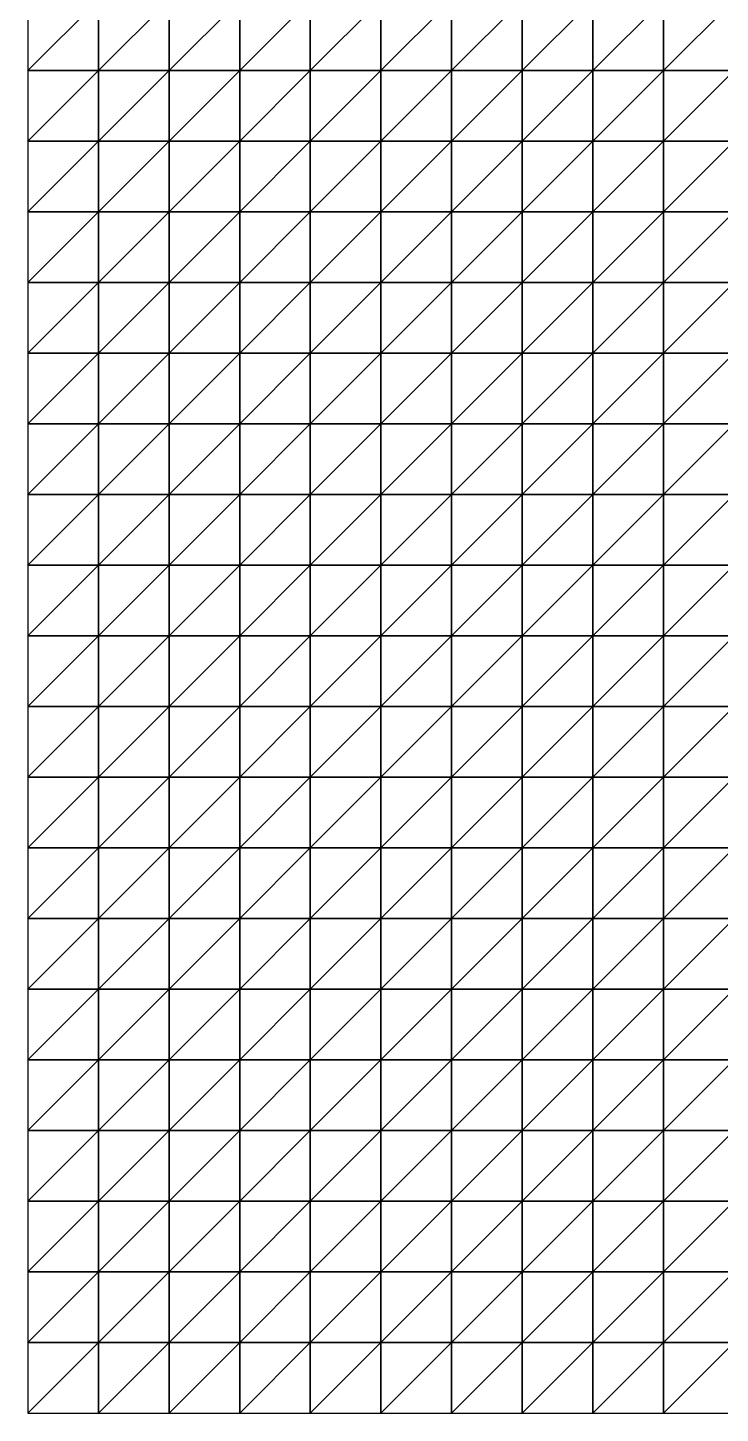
# Model space of a CAD drawing. Header units: metres. Extents: x 351000 to 353000, y 7455000 to 7457000.
# Drawn here: x 351000 to 351245.1, y 7455000 to 7455490.1 of the extents above; entities that cross this region are included whole.
import ezdxf

# ---------------------------------------------------------------- set-up
doc = ezdxf.new("R2010")
doc.units = ezdxf.units.M

msp = doc.modelspace()

# ---------------------------------------------------------------- linework, layer by layer
at = {"layer": 'BASE_OF_LEACHED_CAP_BOLC'}
for points in [[(351000, 7455475, 1192.08), (351025, 7455475, 1194.28), (351025, 7455500, 1195.44)], [(351000, 7455475, 1192.08), (351025, 7455500, 1195.44), (351000, 7455500, 1193.39)], [(351025, 7455475, 1194.28), (351050, 7455475, 1195.01), (351050, 7455500, 1196.19)], [(351025, 7455475, 1194.28), (351050, 7455500, 1196.19), (351025, 7455500, 1195.44)], [(351050, 7455475, 1195.01), (351075, 7455475, 1193.77), (351075, 7455500, 1195.01)], [(351050, 7455475, 1195.01), (351075, 7455500, 1195.01), (351050, 7455500, 1196.19)], [(351075, 7455475, 1193.77), (351100, 7455475, 1190.8), (351100, 7455500, 1191.97)], [(351075, 7455475, 1193.77), (351100, 7455500, 1191.97), (351075, 7455500, 1195.01)], [(351100, 7455475, 1190.8), (351125, 7455475, 1186.98), (351125, 7455500, 1187.83)], [(351100, 7455475, 1190.8), (351125, 7455500, 1187.83), (351100, 7455500, 1191.97)], [(351125, 7455475, 1186.98), (351150, 7455475, 1183.55), (351150, 7455500, 1183.8)], [(351125, 7455475, 1186.98), (351150, 7455500, 1183.8), (351125, 7455500, 1187.83)], [(351150, 7455475, 1183.55), (351175, 7455475, 1181.72), (351175, 7455500, 1181.17)], [(351150, 7455475, 1183.55), (351175, 7455500, 1181.17), (351150, 7455500, 1183.8)], [(351175, 7455475, 1181.72), (351200, 7455475, 1182.3), (351200, 7455500, 1180.93)], [(351175, 7455475, 1181.72), (351200, 7455500, 1180.93), (351175, 7455500, 1181.17)], [(351200, 7455475, 1182.3), (351225, 7455475, 1185.49), (351225, 7455500, 1183.49)], [(351200, 7455475, 1182.3), (351225, 7455500, 1183.49), (351200, 7455500, 1180.93)], [(351225, 7455475, 1185.49), (351250, 7455475, 1190.84), (351250, 7455500, 1188.59)], [(351225, 7455475, 1185.49), (351250, 7455500, 1188.59), (351225, 7455500, 1183.49)], [(351000, 7455450, 1191.73), (351025, 7455450, 1194.44), (351025, 7455475, 1194.28)], [(351000, 7455450, 1191.73), (351025, 7455475, 1194.28), (351000, 7455475, 1192.08)], [(351025, 7455450, 1194.44), (351050, 7455450, 1195.49), (351050, 7455475, 1195.01)], [(351025, 7455450, 1194.44), (351050, 7455475, 1195.01), (351025, 7455475, 1194.28)], [(351050, 7455450, 1195.49), (351075, 7455450, 1194.52), (351075, 7455475, 1193.77)], [(351050, 7455450, 1195.49), (351075, 7455475, 1193.77), (351050, 7455475, 1195.01)], [(351075, 7455450, 1194.52), (351100, 7455450, 1191.93), (351100, 7455475, 1190.8)], [(351075, 7455450, 1194.52), (351100, 7455475, 1190.8), (351075, 7455475, 1193.77)], [(351100, 7455450, 1191.93), (351125, 7455450, 1188.68), (351125, 7455475, 1186.98)], [(351100, 7455450, 1191.93), (351125, 7455475, 1186.98), (351100, 7455475, 1190.8)], [(351125, 7455450, 1188.68), (351150, 7455450, 1186.01), (351150, 7455475, 1183.55)], [(351125, 7455450, 1188.68), (351150, 7455475, 1183.55), (351125, 7455475, 1186.98)], [(351150, 7455450, 1186.01), (351175, 7455450, 1185), (351175, 7455475, 1181.72)], [(351150, 7455450, 1186.01), (351175, 7455475, 1181.72), (351150, 7455475, 1183.55)], [(351175, 7455450, 1185), (351200, 7455450, 1186.28), (351200, 7455475, 1182.3)], [(351175, 7455450, 1185), (351200, 7455475, 1182.3), (351175, 7455475, 1181.72)], [(351200, 7455450, 1186.28), (351225, 7455450, 1189.82), (351225, 7455475, 1185.49)], [(351200, 7455450, 1186.28), (351225, 7455475, 1185.49), (351200, 7455475, 1182.3)], [(351225, 7455450, 1189.82), (351250, 7455450, 1195.02), (351250, 7455475, 1190.84)], [(351225, 7455450, 1189.82), (351250, 7455475, 1190.84), (351225, 7455475, 1185.49)], [(351000, 7455425, 1193.09), (351025, 7455425, 1196.46), (351025, 7455450, 1194.44)], [(351000, 7455425, 1193.09), (351025, 7455450, 1194.44), (351000, 7455450, 1191.73)], [(351025, 7455425, 1196.46), (351050, 7455425, 1197.93), (351050, 7455450, 1195.49)], [(351025, 7455425, 1196.46), (351050, 7455450, 1195.49), (351025, 7455450, 1194.44)], [(351050, 7455425, 1197.93), (351075, 7455425, 1197.32), (351075, 7455450, 1194.52)], [(351050, 7455425, 1197.93), (351075, 7455450, 1194.52), (351050, 7455450, 1195.49)], [(351075, 7455425, 1197.32), (351100, 7455425, 1195.16), (351100, 7455450, 1191.93)], [(351075, 7455425, 1197.32), (351100, 7455450, 1191.93), (351075, 7455450, 1194.52)], [(351100, 7455425, 1195.16), (351125, 7455425, 1192.5), (351125, 7455450, 1188.68)], [(351100, 7455425, 1195.16), (351125, 7455450, 1188.68), (351100, 7455450, 1191.93)], [(351125, 7455425, 1192.5), (351150, 7455425, 1190.54), (351150, 7455450, 1186.01)], [(351125, 7455425, 1192.5), (351150, 7455450, 1186.01), (351125, 7455450, 1188.68)], [(351150, 7455425, 1190.54), (351175, 7455425, 1190.22), (351175, 7455450, 1185)], [(351150, 7455425, 1190.54), (351175, 7455450, 1185), (351150, 7455450, 1186.01)], [(351175, 7455425, 1190.22), (351200, 7455425, 1191.97), (351200, 7455450, 1186.28)], [(351175, 7455425, 1190.22), (351200, 7455450, 1186.28), (351175, 7455450, 1185)], [(351200, 7455425, 1191.97), (351225, 7455425, 1195.57), (351225, 7455450, 1189.82)], [(351200, 7455425, 1191.97), (351225, 7455450, 1189.82), (351200, 7455450, 1186.28)], [(351225, 7455425, 1195.57), (351250, 7455425, 1200.26), (351250, 7455450, 1195.02)], [(351225, 7455425, 1195.57), (351250, 7455450, 1195.02), (351225, 7455450, 1189.82)], [(351000, 7455400, 1196.5), (351025, 7455400, 1200.38), (351025, 7455425, 1196.46)], [(351000, 7455400, 1196.5), (351025, 7455425, 1196.46), (351000, 7455425, 1193.09)], [(351025, 7455400, 1200.38), (351050, 7455400, 1202.1), (351050, 7455425, 1197.93)], [(351025, 7455400, 1200.38), (351050, 7455425, 1197.93), (351025, 7455425, 1196.46)], [(351050, 7455400, 1202.1), (351075, 7455400, 1201.67), (351075, 7455425, 1197.32)], [(351050, 7455400, 1202.1), (351075, 7455425, 1197.32), (351050, 7455425, 1197.93)], [(351075, 7455400, 1201.67), (351100, 7455400, 1199.78), (351100, 7455425, 1195.16)], [(351075, 7455400, 1201.67), (351100, 7455425, 1195.16), (351075, 7455425, 1197.32)], [(351100, 7455400, 1199.78), (351125, 7455400, 1197.55), (351125, 7455425, 1192.5)], [(351100, 7455400, 1199.78), (351125, 7455425, 1192.5), (351100, 7455425, 1195.16)], [(351125, 7455400, 1197.55), (351150, 7455400, 1196.11), (351150, 7455425, 1190.54)], [(351125, 7455400, 1197.55), (351150, 7455425, 1190.54), (351125, 7455425, 1192.5)], [(351150, 7455400, 1196.11), (351175, 7455400, 1196.28), (351175, 7455425, 1190.22)], [(351150, 7455400, 1196.11), (351175, 7455425, 1190.22), (351150, 7455425, 1190.54)], [(351175, 7455400, 1196.28), (351200, 7455400, 1198.27), (351200, 7455425, 1191.97)], [(351175, 7455400, 1196.28), (351200, 7455425, 1191.97), (351175, 7455425, 1190.22)], [(351200, 7455400, 1198.27), (351225, 7455400, 1201.69), (351225, 7455425, 1195.57)], [(351200, 7455400, 1198.27), (351225, 7455425, 1195.57), (351200, 7455425, 1191.97)], [(351225, 7455400, 1201.69), (351250, 7455400, 1205.67), (351250, 7455425, 1200.26)], [(351225, 7455400, 1201.69), (351250, 7455425, 1200.26), (351225, 7455425, 1195.57)], [(351000, 7455375, 1201.75), (351025, 7455375, 1205.74), (351025, 7455400, 1200.38)], [(351000, 7455375, 1201.75), (351025, 7455400, 1200.38), (351000, 7455400, 1196.5)], [(351025, 7455375, 1205.74), (351050, 7455375, 1207.31), (351050, 7455400, 1202.1)], [(351025, 7455375, 1205.74), (351050, 7455400, 1202.1), (351025, 7455400, 1200.38)], [(351050, 7455375, 1207.31), (351075, 7455375, 1206.69), (351075, 7455400, 1201.67)], [(351050, 7455375, 1207.31), (351075, 7455400, 1201.67), (351050, 7455400, 1202.1)], [(351075, 7455375, 1206.69), (351100, 7455375, 1204.75), (351100, 7455400, 1199.78)], [(351075, 7455375, 1206.69), (351100, 7455400, 1199.78), (351075, 7455400, 1201.67)], [(351100, 7455375, 1204.75), (351125, 7455375, 1202.67), (351125, 7455400, 1197.55)], [(351100, 7455375, 1204.75), (351125, 7455400, 1197.55), (351100, 7455400, 1199.78)], [(351125, 7455375, 1202.67), (351150, 7455375, 1201.54), (351150, 7455400, 1196.11)], [(351125, 7455375, 1202.67), (351150, 7455400, 1196.11), (351125, 7455400, 1197.55)], [(351150, 7455375, 1201.54), (351175, 7455375, 1202), (351175, 7455400, 1196.28)], [(351150, 7455375, 1201.54), (351175, 7455400, 1196.28), (351150, 7455400, 1196.11)], [(351175, 7455375, 1202), (351200, 7455375, 1204.1), (351200, 7455400, 1198.27)], [(351175, 7455375, 1202), (351200, 7455400, 1198.27), (351175, 7455400, 1196.28)], [(351200, 7455375, 1204.1), (351225, 7455375, 1207.26), (351225, 7455400, 1201.69)], [(351200, 7455375, 1204.1), (351225, 7455400, 1201.69), (351200, 7455400, 1198.27)], [(351225, 7455375, 1207.26), (351250, 7455375, 1210.54), (351250, 7455400, 1205.67)], [(351225, 7455375, 1207.26), (351250, 7455400, 1205.67), (351225, 7455400, 1201.69)], [(351000, 7455350, 1208.14), (351025, 7455350, 1211.67), (351025, 7455375, 1205.74)], [(351000, 7455350, 1208.14), (351025, 7455375, 1205.74), (351000, 7455375, 1201.75)], [(351025, 7455350, 1211.67), (351050, 7455350, 1212.55), (351050, 7455375, 1207.31)], [(351025, 7455350, 1211.67), (351050, 7455375, 1207.31), (351025, 7455375, 1205.74)], [(351050, 7455350, 1212.55), (351075, 7455350, 1211.28), (351075, 7455375, 1206.69)], [(351050, 7455350, 1212.55), (351075, 7455375, 1206.69), (351050, 7455375, 1207.31)], [(351075, 7455350, 1211.28), (351100, 7455350, 1208.94), (351100, 7455375, 1204.75)], [(351075, 7455350, 1211.28), (351100, 7455375, 1204.75), (351075, 7455375, 1206.69)], [(351100, 7455350, 1208.94), (351125, 7455350, 1206.76), (351125, 7455375, 1202.67)], [(351100, 7455350, 1208.94), (351125, 7455375, 1202.67), (351100, 7455375, 1204.75)], [(351125, 7455350, 1206.76), (351150, 7455350, 1205.77), (351150, 7455375, 1201.54)], [(351125, 7455350, 1206.76), (351150, 7455375, 1201.54), (351125, 7455375, 1202.67)], [(351150, 7455350, 1205.77), (351175, 7455350, 1206.45), (351175, 7455375, 1202)], [(351150, 7455350, 1205.77), (351175, 7455375, 1202), (351150, 7455375, 1201.54)], [(351175, 7455350, 1206.45), (351200, 7455350, 1208.66), (351200, 7455375, 1204.1)], [(351175, 7455350, 1206.45), (351200, 7455375, 1204.1), (351175, 7455375, 1202)], [(351200, 7455350, 1208.66), (351225, 7455350, 1211.67), (351225, 7455375, 1207.26)], [(351200, 7455350, 1208.66), (351225, 7455375, 1207.26), (351200, 7455375, 1204.1)], [(351225, 7455350, 1211.67), (351250, 7455350, 1214.47), (351250, 7455375, 1210.54)], [(351225, 7455350, 1211.67), (351250, 7455375, 1210.54), (351225, 7455375, 1207.26)], [(351000, 7455325, 1214.67), (351025, 7455325, 1217.1), (351025, 7455350, 1211.67)], [(351000, 7455325, 1214.67), (351025, 7455350, 1211.67), (351000, 7455350, 1208.14)], [(351025, 7455325, 1217.1), (351050, 7455325, 1216.76), (351050, 7455350, 1212.55)], [(351025, 7455325, 1217.1), (351050, 7455350, 1212.55), (351025, 7455350, 1211.67)], [(351050, 7455325, 1216.76), (351075, 7455325, 1214.45), (351075, 7455350, 1211.28)], [(351050, 7455325, 1216.76), (351075, 7455350, 1211.28), (351050, 7455350, 1212.55)], [(351075, 7455325, 1214.45), (351100, 7455325, 1211.44), (351100, 7455350, 1208.94)], [(351075, 7455325, 1214.45), (351100, 7455350, 1208.94), (351075, 7455350, 1211.28)], [(351100, 7455325, 1211.44), (351125, 7455325, 1209.02), (351125, 7455350, 1206.76)], [(351100, 7455325, 1211.44), (351125, 7455350, 1206.76), (351100, 7455350, 1208.94)], [(351125, 7455325, 1209.02), (351150, 7455325, 1208.13), (351150, 7455350, 1205.77)], [(351125, 7455325, 1209.02), (351150, 7455350, 1205.77), (351125, 7455350, 1206.76)], [(351150, 7455325, 1208.13), (351175, 7455325, 1209.11), (351175, 7455350, 1206.45)], [(351150, 7455325, 1208.13), (351175, 7455350, 1206.45), (351150, 7455350, 1205.77)], [(351175, 7455325, 1209.11), (351200, 7455325, 1211.59), (351200, 7455350, 1208.66)], [(351175, 7455325, 1209.11), (351200, 7455350, 1208.66), (351175, 7455350, 1206.45)], [(351200, 7455325, 1211.59), (351225, 7455325, 1214.72), (351225, 7455350, 1211.67)], [(351200, 7455325, 1211.59), (351225, 7455350, 1211.67), (351200, 7455350, 1208.66)], [(351225, 7455325, 1214.72), (351250, 7455325, 1217.4), (351250, 7455350, 1214.47)], [(351225, 7455325, 1214.72), (351250, 7455350, 1214.47), (351225, 7455350, 1211.67)], [(351000, 7455300, 1220.27), (351025, 7455300, 1221.06), (351025, 7455325, 1217.1)], [(351000, 7455300, 1220.27), (351025, 7455325, 1217.1), (351000, 7455325, 1214.67)], [(351025, 7455300, 1221.06), (351050, 7455300, 1219.11), (351050, 7455325, 1216.76)], [(351025, 7455300, 1221.06), (351050, 7455325, 1216.76), (351025, 7455325, 1217.1)], [(351050, 7455300, 1219.11), (351075, 7455300, 1215.52), (351075, 7455325, 1214.45)], [(351050, 7455300, 1219.11), (351075, 7455325, 1214.45), (351050, 7455325, 1216.76)], [(351075, 7455300, 1215.52), (351100, 7455300, 1211.75), (351100, 7455325, 1211.44)], [(351075, 7455300, 1215.52), (351100, 7455325, 1211.44), (351075, 7455325, 1214.45)], [(351100, 7455300, 1211.75), (351125, 7455300, 1209.12), (351125, 7455325, 1209.02)], [(351100, 7455300, 1211.75), (351125, 7455325, 1209.02), (351100, 7455325, 1211.44)], [(351125, 7455300, 1209.12), (351150, 7455300, 1208.46), (351150, 7455325, 1208.13)], [(351125, 7455300, 1209.12), (351150, 7455325, 1208.13), (351125, 7455325, 1209.02)], [(351150, 7455300, 1208.46), (351175, 7455300, 1209.92), (351175, 7455325, 1209.11)], [(351150, 7455300, 1208.46), (351175, 7455325, 1209.11), (351150, 7455325, 1208.13)], [(351175, 7455300, 1209.92), (351200, 7455300, 1212.95), (351200, 7455325, 1211.59)], [(351175, 7455300, 1209.92), (351200, 7455325, 1211.59), (351175, 7455325, 1209.11)], [(351200, 7455300, 1212.95), (351225, 7455300, 1216.53), (351225, 7455325, 1214.72)], [(351200, 7455300, 1212.95), (351225, 7455325, 1214.72), (351200, 7455325, 1211.59)], [(351225, 7455300, 1216.53), (351250, 7455300, 1219.51), (351250, 7455325, 1217.4)], [(351225, 7455300, 1216.53), (351250, 7455325, 1217.4), (351225, 7455325, 1214.72)], [(351000, 7455275, 1224.06), (351025, 7455275, 1222.9), (351025, 7455300, 1221.06)], [(351000, 7455275, 1224.06), (351025, 7455300, 1221.06), (351000, 7455300, 1220.27)], [(351025, 7455275, 1222.9), (351050, 7455275, 1219.19), (351050, 7455300, 1219.11)], [(351025, 7455275, 1222.9), (351050, 7455300, 1219.11), (351025, 7455300, 1221.06)], [(351050, 7455275, 1219.19), (351075, 7455275, 1214.33), (351075, 7455300, 1215.52)], [(351050, 7455275, 1219.19), (351075, 7455300, 1215.52), (351050, 7455300, 1219.11)], [(351075, 7455275, 1214.33), (351100, 7455275, 1209.92), (351100, 7455300, 1211.75)], [(351075, 7455275, 1214.33), (351100, 7455300, 1211.75), (351075, 7455300, 1215.52)], [(351100, 7455275, 1209.92), (351125, 7455275, 1207.26), (351125, 7455300, 1209.12)], [(351100, 7455275, 1209.92), (351125, 7455300, 1209.12), (351100, 7455300, 1211.75)], [(351125, 7455275, 1207.26), (351150, 7455275, 1207.06), (351150, 7455300, 1208.46)], [(351125, 7455275, 1207.26), (351150, 7455300, 1208.46), (351125, 7455300, 1209.12)], [(351150, 7455275, 1207.06), (351175, 7455275, 1209.27), (351175, 7455300, 1209.92)], [(351150, 7455275, 1207.06), (351175, 7455300, 1209.92), (351150, 7455300, 1208.46)], [(351175, 7455275, 1209.27), (351200, 7455275, 1213.12), (351200, 7455300, 1212.95)], [(351175, 7455275, 1209.27), (351200, 7455300, 1212.95), (351175, 7455300, 1209.92)], [(351200, 7455275, 1213.12), (351225, 7455275, 1217.46), (351225, 7455300, 1216.53)], [(351200, 7455275, 1213.12), (351225, 7455300, 1216.53), (351200, 7455300, 1212.95)], [(351225, 7455275, 1217.46), (351250, 7455275, 1221.09), (351250, 7455300, 1219.51)], [(351225, 7455275, 1217.46), (351250, 7455300, 1219.51), (351225, 7455300, 1216.53)], [(351000, 7455250, 1225.6), (351025, 7455250, 1222.46), (351025, 7455275, 1222.9)], [(351000, 7455250, 1225.6), (351025, 7455275, 1222.9), (351000, 7455275, 1224.06)], [(351025, 7455250, 1222.46), (351050, 7455250, 1217.11), (351050, 7455275, 1219.19)], [(351025, 7455250, 1222.46), (351050, 7455275, 1219.19), (351025, 7455275, 1222.9)], [(351050, 7455250, 1217.11), (351075, 7455250, 1211.21), (351075, 7455275, 1214.33)], [(351050, 7455250, 1217.11), (351075, 7455275, 1214.33), (351050, 7455275, 1219.19)], [(351075, 7455250, 1211.21), (351100, 7455250, 1206.45), (351100, 7455275, 1209.92)], [(351075, 7455250, 1211.21), (351100, 7455275, 1209.92), (351075, 7455275, 1214.33)], [(351100, 7455250, 1206.45), (351125, 7455250, 1204.07), (351125, 7455275, 1207.26)], [(351100, 7455250, 1206.45), (351125, 7455275, 1207.26), (351100, 7455275, 1209.92)], [(351125, 7455250, 1204.07), (351150, 7455250, 1204.61), (351150, 7455275, 1207.06)], [(351125, 7455250, 1204.07), (351150, 7455275, 1207.06), (351125, 7455275, 1207.26)], [(351150, 7455250, 1204.61), (351175, 7455250, 1207.78), (351175, 7455275, 1209.27)], [(351150, 7455250, 1204.61), (351175, 7455275, 1209.27), (351150, 7455275, 1207.06)], [(351175, 7455250, 1207.78), (351200, 7455250, 1212.64), (351200, 7455275, 1213.12)], [(351175, 7455250, 1207.78), (351200, 7455275, 1213.12), (351175, 7455275, 1209.27)], [(351200, 7455250, 1212.64), (351225, 7455250, 1217.9), (351225, 7455275, 1217.46)], [(351200, 7455250, 1212.64), (351225, 7455275, 1217.46), (351200, 7455275, 1213.12)], [(351225, 7455250, 1217.9), (351250, 7455250, 1222.33), (351250, 7455275, 1221.09)], [(351225, 7455250, 1217.9), (351250, 7455275, 1221.09), (351225, 7455275, 1217.46)], [(351000, 7455225, 1224.93), (351025, 7455225, 1220.03), (351025, 7455250, 1222.46)], [(351000, 7455225, 1224.93), (351025, 7455250, 1222.46), (351000, 7455250, 1225.6)], [(351025, 7455225, 1220.03), (351050, 7455225, 1213.41), (351050, 7455250, 1217.11)], [(351025, 7455225, 1220.03), (351050, 7455250, 1217.11), (351025, 7455250, 1222.46)], [(351050, 7455225, 1213.41), (351075, 7455225, 1206.89), (351075, 7455250, 1211.21)], [(351050, 7455225, 1213.41), (351075, 7455250, 1211.21), (351050, 7455250, 1217.11)], [(351075, 7455225, 1206.89), (351100, 7455225, 1202.18), (351100, 7455250, 1206.45)], [(351075, 7455225, 1206.89), (351100, 7455250, 1206.45), (351075, 7455250, 1211.21)], [(351100, 7455225, 1202.18), (351125, 7455225, 1200.4), (351125, 7455250, 1204.07)], [(351100, 7455225, 1202.18), (351125, 7455250, 1204.07), (351100, 7455250, 1206.45)], [(351125, 7455225, 1200.4), (351150, 7455225, 1201.89), (351150, 7455250, 1204.61)], [(351125, 7455225, 1200.4), (351150, 7455250, 1204.61), (351125, 7455250, 1204.07)], [(351150, 7455225, 1201.89), (351175, 7455225, 1206.13), (351175, 7455250, 1207.78)], [(351150, 7455225, 1201.89), (351175, 7455250, 1207.78), (351150, 7455250, 1204.61)], [(351175, 7455225, 1206.13), (351200, 7455225, 1212), (351200, 7455250, 1212.64)], [(351175, 7455225, 1206.13), (351200, 7455250, 1212.64), (351175, 7455250, 1207.78)], [(351200, 7455225, 1212), (351225, 7455225, 1218.12), (351225, 7455250, 1217.9)], [(351200, 7455225, 1212), (351225, 7455250, 1217.9), (351200, 7455250, 1212.64)], [(351225, 7455225, 1218.12), (351250, 7455225, 1223.24), (351250, 7455250, 1222.33)], [(351225, 7455225, 1218.12), (351250, 7455250, 1222.33), (351225, 7455250, 1217.9)], [(351000, 7455200, 1222.52), (351025, 7455200, 1216.31), (351025, 7455225, 1220.03)], [(351000, 7455200, 1222.52), (351025, 7455225, 1220.03), (351000, 7455225, 1224.93)], [(351025, 7455200, 1216.31), (351050, 7455200, 1208.93), (351050, 7455225, 1213.41)], [(351025, 7455200, 1216.31), (351050, 7455225, 1213.41), (351025, 7455225, 1220.03)], [(351050, 7455200, 1208.93), (351075, 7455200, 1202.28), (351075, 7455225, 1206.89)], [(351050, 7455200, 1208.93), (351075, 7455225, 1206.89), (351050, 7455225, 1213.41)], [(351075, 7455200, 1202.28), (351100, 7455200, 1198.01), (351100, 7455225, 1202.18)], [(351075, 7455200, 1202.28), (351100, 7455225, 1202.18), (351075, 7455225, 1206.89)], [(351100, 7455200, 1198.01), (351125, 7455200, 1197.09), (351125, 7455225, 1200.4)], [(351100, 7455200, 1198.01), (351125, 7455225, 1200.4), (351100, 7455225, 1202.18)], [(351125, 7455200, 1197.09), (351150, 7455200, 1199.6), (351150, 7455225, 1201.89)], [(351125, 7455200, 1197.09), (351150, 7455225, 1201.89), (351125, 7455225, 1200.4)], [(351150, 7455200, 1199.6), (351175, 7455200, 1204.82), (351175, 7455225, 1206.13)], [(351150, 7455200, 1199.6), (351175, 7455225, 1206.13), (351150, 7455225, 1201.89)], [(351175, 7455200, 1204.82), (351200, 7455200, 1211.48), (351200, 7455225, 1212)], [(351175, 7455200, 1204.82), (351200, 7455225, 1212), (351175, 7455225, 1206.13)], [(351200, 7455200, 1211.48), (351225, 7455200, 1218.13), (351225, 7455225, 1218.12)], [(351200, 7455200, 1211.48), (351225, 7455225, 1218.12), (351200, 7455225, 1212)], [(351225, 7455200, 1218.13), (351250, 7455200, 1223.6), (351250, 7455225, 1223.24)], [(351225, 7455200, 1218.13), (351250, 7455225, 1223.24), (351225, 7455225, 1218.12)], [(351000, 7455175, 1219.1), (351025, 7455175, 1212.13), (351025, 7455200, 1216.31)], [(351000, 7455175, 1219.1), (351025, 7455200, 1216.31), (351000, 7455200, 1222.52)], [(351025, 7455175, 1212.13), (351050, 7455175, 1204.52), (351050, 7455200, 1208.93)], [(351025, 7455175, 1212.13), (351050, 7455200, 1208.93), (351025, 7455200, 1216.31)], [(351050, 7455175, 1204.52), (351075, 7455175, 1198.21), (351075, 7455200, 1202.28)], [(351050, 7455175, 1204.52), (351075, 7455200, 1202.28), (351050, 7455200, 1208.93)], [(351075, 7455175, 1198.21), (351100, 7455175, 1194.7), (351100, 7455200, 1198.01)], [(351075, 7455175, 1198.21), (351100, 7455200, 1198.01), (351075, 7455200, 1202.28)], [(351100, 7455175, 1194.7), (351125, 7455175, 1194.74), (351125, 7455200, 1197.09)], [(351100, 7455175, 1194.7), (351125, 7455200, 1197.09), (351100, 7455200, 1198.01)], [(351125, 7455175, 1194.74), (351150, 7455175, 1198.17), (351150, 7455200, 1199.6)], [(351125, 7455175, 1194.74), (351150, 7455200, 1199.6), (351125, 7455200, 1197.09)], [(351150, 7455175, 1198.17), (351175, 7455175, 1204.08), (351175, 7455200, 1204.82)], [(351150, 7455175, 1198.17), (351175, 7455200, 1204.82), (351150, 7455200, 1199.6)], [(351175, 7455175, 1204.08), (351200, 7455175, 1211.09), (351200, 7455200, 1211.48)], [(351175, 7455175, 1204.08), (351200, 7455200, 1211.48), (351175, 7455200, 1204.82)], [(351200, 7455175, 1211.09), (351225, 7455175, 1217.77), (351225, 7455200, 1218.13)], [(351200, 7455175, 1211.09), (351225, 7455200, 1218.13), (351200, 7455200, 1211.48)], [(351225, 7455175, 1217.77), (351250, 7455175, 1223.05), (351250, 7455200, 1223.6)], [(351225, 7455175, 1217.77), (351250, 7455200, 1223.6), (351225, 7455200, 1218.13)], [(351000, 7455150, 1215.43), (351025, 7455150, 1208.21), (351025, 7455175, 1212.13)], [(351000, 7455150, 1215.43), (351025, 7455175, 1212.13), (351000, 7455175, 1219.1)], [(351025, 7455150, 1208.21), (351050, 7455150, 1200.85), (351050, 7455175, 1204.52)], [(351025, 7455150, 1208.21), (351050, 7455175, 1204.52), (351025, 7455175, 1212.13)], [(351050, 7455150, 1200.85), (351075, 7455150, 1195.23), (351075, 7455175, 1198.21)], [(351050, 7455150, 1200.85), (351075, 7455175, 1198.21), (351050, 7455175, 1204.52)], [(351075, 7455150, 1195.23), (351100, 7455150, 1192.65), (351100, 7455175, 1194.7)], [(351075, 7455150, 1195.23), (351100, 7455175, 1194.7), (351075, 7455175, 1198.21)], [(351100, 7455150, 1192.65), (351125, 7455150, 1193.6), (351125, 7455175, 1194.74)], [(351100, 7455150, 1192.65), (351125, 7455175, 1194.74), (351100, 7455175, 1194.7)], [(351125, 7455150, 1193.6), (351150, 7455150, 1197.68), (351150, 7455175, 1198.17)], [(351125, 7455150, 1193.6), (351150, 7455175, 1198.17), (351125, 7455175, 1194.74)], [(351150, 7455150, 1197.68), (351175, 7455150, 1203.83), (351175, 7455175, 1204.08)], [(351150, 7455150, 1197.68), (351175, 7455175, 1204.08), (351150, 7455175, 1198.17)], [(351175, 7455150, 1203.83), (351200, 7455150, 1210.62), (351200, 7455175, 1211.09)], [(351175, 7455150, 1203.83), (351200, 7455175, 1211.09), (351175, 7455175, 1204.08)], [(351200, 7455150, 1210.62), (351225, 7455150, 1216.71), (351225, 7455175, 1217.77)], [(351200, 7455150, 1210.62), (351225, 7455175, 1217.77), (351200, 7455175, 1211.09)], [(351225, 7455150, 1216.71), (351250, 7455150, 1221.19), (351250, 7455175, 1223.05)], [(351225, 7455150, 1216.71), (351250, 7455175, 1223.05), (351225, 7455175, 1217.77)], [(351000, 7455125, 1212.09), (351025, 7455125, 1205.01), (351025, 7455150, 1208.21)], [(351000, 7455125, 1212.09), (351025, 7455150, 1208.21), (351000, 7455150, 1215.43)], [(351025, 7455125, 1205.01), (351050, 7455125, 1198.25), (351050, 7455150, 1200.85)], [(351025, 7455125, 1205.01), (351050, 7455150, 1200.85), (351025, 7455150, 1208.21)], [(351050, 7455125, 1198.25), (351075, 7455125, 1193.51), (351075, 7455150, 1195.23)], [(351050, 7455125, 1198.25), (351075, 7455150, 1195.23), (351050, 7455150, 1200.85)], [(351075, 7455125, 1193.51), (351100, 7455125, 1191.87), (351100, 7455150, 1192.65)], [(351075, 7455125, 1193.51), (351100, 7455150, 1192.65), (351075, 7455150, 1195.23)], [(351100, 7455125, 1191.87), (351125, 7455125, 1193.55), (351125, 7455150, 1193.6)], [(351100, 7455125, 1191.87), (351125, 7455150, 1193.6), (351100, 7455150, 1192.65)], [(351125, 7455125, 1193.55), (351150, 7455125, 1197.92), (351150, 7455150, 1197.68)], [(351125, 7455125, 1193.55), (351150, 7455150, 1197.68), (351125, 7455150, 1193.6)], [(351150, 7455125, 1197.92), (351175, 7455125, 1203.81), (351175, 7455150, 1203.83)], [(351150, 7455125, 1197.92), (351175, 7455150, 1203.83), (351150, 7455150, 1197.68)], [(351175, 7455125, 1203.81), (351200, 7455125, 1209.8), (351200, 7455150, 1210.62)], [(351175, 7455125, 1203.81), (351200, 7455150, 1210.62), (351175, 7455150, 1203.83)], [(351200, 7455125, 1209.8), (351225, 7455125, 1214.7), (351225, 7455150, 1216.71)], [(351200, 7455125, 1209.8), (351225, 7455150, 1216.71), (351200, 7455150, 1210.62)], [(351225, 7455125, 1214.7), (351250, 7455125, 1217.83), (351250, 7455150, 1221.19)], [(351225, 7455125, 1214.7), (351250, 7455150, 1221.19), (351225, 7455150, 1216.71)], [(351000, 7455100, 1209.33), (351025, 7455100, 1202.62), (351025, 7455125, 1205.01)], [(351000, 7455100, 1209.33), (351025, 7455125, 1205.01), (351000, 7455125, 1212.09)], [(351025, 7455100, 1202.62), (351050, 7455100, 1196.62), (351050, 7455125, 1198.25)], [(351025, 7455100, 1202.62), (351050, 7455125, 1198.25), (351025, 7455125, 1205.01)], [(351050, 7455100, 1196.62), (351075, 7455100, 1192.83), (351075, 7455125, 1193.51)], [(351050, 7455100, 1196.62), (351075, 7455125, 1193.51), (351050, 7455125, 1198.25)], [(351075, 7455100, 1192.83), (351100, 7455100, 1192.05), (351100, 7455125, 1191.87)], [(351075, 7455100, 1192.83), (351100, 7455125, 1191.87), (351075, 7455125, 1193.51)], [(351100, 7455100, 1192.05), (351125, 7455100, 1194.21), (351125, 7455125, 1193.55)], [(351100, 7455100, 1192.05), (351125, 7455125, 1193.55), (351100, 7455125, 1191.87)], [(351125, 7455100, 1194.21), (351150, 7455100, 1198.5), (351150, 7455125, 1197.92)], [(351125, 7455100, 1194.21), (351150, 7455125, 1197.92), (351125, 7455125, 1193.55)], [(351150, 7455100, 1198.5), (351175, 7455100, 1203.68), (351175, 7455125, 1203.81)], [(351150, 7455100, 1198.5), (351175, 7455125, 1203.81), (351150, 7455125, 1197.92)], [(351175, 7455100, 1203.68), (351200, 7455100, 1208.4), (351200, 7455125, 1209.8)], [(351175, 7455100, 1203.68), (351200, 7455125, 1209.8), (351175, 7455125, 1203.81)], [(351200, 7455100, 1208.4), (351225, 7455100, 1211.68), (351225, 7455125, 1214.7)], [(351200, 7455100, 1208.4), (351225, 7455125, 1214.7), (351200, 7455125, 1209.8)], [(351225, 7455100, 1211.68), (351250, 7455100, 1213.09), (351250, 7455125, 1217.83)], [(351225, 7455100, 1211.68), (351250, 7455125, 1217.83), (351225, 7455125, 1214.7)], [(351000, 7455075, 1207.04), (351025, 7455075, 1200.79), (351025, 7455100, 1202.62)], [(351000, 7455075, 1207.04), (351025, 7455100, 1202.62), (351000, 7455100, 1209.33)], [(351025, 7455075, 1200.79), (351050, 7455075, 1195.6), (351050, 7455100, 1196.62)], [(351025, 7455075, 1200.79), (351050, 7455100, 1196.62), (351025, 7455100, 1202.62)], [(351050, 7455075, 1195.6), (351075, 7455075, 1192.74), (351075, 7455100, 1192.83)], [(351050, 7455075, 1195.6), (351075, 7455100, 1192.83), (351050, 7455100, 1196.62)], [(351075, 7455075, 1192.74), (351100, 7455075, 1192.69), (351100, 7455100, 1192.05)], [(351075, 7455075, 1192.74), (351100, 7455100, 1192.05), (351075, 7455100, 1192.83)], [(351100, 7455075, 1192.69), (351125, 7455075, 1195.12), (351125, 7455100, 1194.21)], [(351100, 7455075, 1192.69), (351125, 7455100, 1194.21), (351100, 7455100, 1192.05)], [(351125, 7455075, 1195.12), (351150, 7455075, 1199.07), (351150, 7455100, 1198.5)], [(351125, 7455075, 1195.12), (351150, 7455100, 1198.5), (351125, 7455100, 1194.21)], [(351150, 7455075, 1199.07), (351175, 7455075, 1203.25), (351175, 7455100, 1203.68)], [(351150, 7455075, 1199.07), (351175, 7455100, 1203.68), (351150, 7455100, 1198.5)], [(351175, 7455075, 1203.25), (351200, 7455075, 1206.45), (351200, 7455100, 1208.4)], [(351175, 7455075, 1203.25), (351200, 7455100, 1208.4), (351175, 7455100, 1203.68)], [(351200, 7455075, 1206.45), (351225, 7455075, 1207.91), (351225, 7455100, 1211.68)], [(351200, 7455075, 1206.45), (351225, 7455100, 1211.68), (351200, 7455100, 1208.4)], [(351225, 7455075, 1207.91), (351250, 7455075, 1207.48), (351250, 7455100, 1213.09)], [(351225, 7455075, 1207.91), (351250, 7455100, 1213.09), (351225, 7455100, 1211.68)], [(351000, 7455050, 1204.89), (351025, 7455050, 1199.09), (351025, 7455075, 1200.79)], [(351000, 7455050, 1204.89), (351025, 7455075, 1200.79), (351000, 7455075, 1207.04)], [(351025, 7455050, 1199.09), (351050, 7455050, 1194.7), (351050, 7455075, 1195.6)], [(351025, 7455050, 1199.09), (351050, 7455075, 1195.6), (351025, 7455075, 1200.79)], [(351050, 7455050, 1194.7), (351075, 7455050, 1192.72), (351075, 7455075, 1192.74)], [(351050, 7455050, 1194.7), (351075, 7455075, 1192.74), (351050, 7455075, 1195.6)], [(351075, 7455050, 1192.72), (351100, 7455050, 1193.33), (351100, 7455075, 1192.69)], [(351075, 7455050, 1192.72), (351100, 7455075, 1192.69), (351075, 7455075, 1192.74)], [(351100, 7455050, 1193.33), (351125, 7455050, 1195.94), (351125, 7455075, 1195.12)], [(351100, 7455050, 1193.33), (351125, 7455075, 1195.12), (351100, 7455075, 1192.69)], [(351125, 7455050, 1195.94), (351150, 7455050, 1199.46), (351150, 7455075, 1199.07)], [(351125, 7455050, 1195.94), (351150, 7455075, 1199.07), (351125, 7455075, 1195.12)], [(351150, 7455050, 1199.46), (351175, 7455050, 1202.58), (351175, 7455075, 1203.25)], [(351150, 7455050, 1199.46), (351175, 7455075, 1203.25), (351150, 7455075, 1199.07)], [(351175, 7455050, 1202.58), (351200, 7455050, 1204.26), (351200, 7455075, 1206.45)], [(351175, 7455050, 1202.58), (351200, 7455075, 1206.45), (351175, 7455075, 1203.25)], [(351200, 7455050, 1204.26), (351225, 7455050, 1203.97), (351225, 7455075, 1207.91)], [(351200, 7455050, 1204.26), (351225, 7455075, 1207.91), (351200, 7455075, 1206.45)], [(351225, 7455050, 1203.97), (351250, 7455050, 1201.83), (351250, 7455075, 1207.48)], [(351225, 7455050, 1203.97), (351250, 7455075, 1207.48), (351225, 7455075, 1207.91)], [(351000, 7455025, 1202.48), (351025, 7455025, 1197.09), (351025, 7455050, 1199.09)], [(351000, 7455025, 1202.48), (351025, 7455050, 1199.09), (351000, 7455050, 1204.89)], [(351025, 7455025, 1197.09), (351050, 7455025, 1193.51), (351050, 7455050, 1194.7)], [(351025, 7455025, 1197.09), (351050, 7455050, 1194.7), (351025, 7455050, 1199.09)], [(351050, 7455025, 1193.51), (351075, 7455025, 1192.43), (351075, 7455050, 1192.72)], [(351050, 7455025, 1193.51), (351075, 7455050, 1192.72), (351050, 7455050, 1194.7)], [(351075, 7455025, 1192.43), (351100, 7455025, 1193.72), (351100, 7455050, 1193.33)], [(351075, 7455025, 1192.43), (351100, 7455050, 1193.33), (351075, 7455050, 1192.72)], [(351100, 7455025, 1193.72), (351125, 7455025, 1196.57), (351125, 7455050, 1195.94)], [(351100, 7455025, 1193.72), (351125, 7455050, 1195.94), (351100, 7455050, 1193.33)], [(351125, 7455025, 1196.57), (351150, 7455025, 1199.74), (351150, 7455050, 1199.46)], [(351125, 7455025, 1196.57), (351150, 7455050, 1199.46), (351125, 7455050, 1195.94)], [(351150, 7455025, 1199.74), (351175, 7455025, 1201.97), (351175, 7455050, 1202.58)], [(351150, 7455025, 1199.74), (351175, 7455050, 1202.58), (351150, 7455050, 1199.46)], [(351175, 7455025, 1201.97), (351200, 7455025, 1202.37), (351200, 7455050, 1204.26)], [(351175, 7455025, 1201.97), (351200, 7455050, 1204.26), (351175, 7455050, 1202.58)], [(351200, 7455025, 1202.37), (351225, 7455025, 1200.64), (351225, 7455050, 1203.97)], [(351200, 7455025, 1202.37), (351225, 7455050, 1203.97), (351200, 7455050, 1204.26)], [(351225, 7455025, 1200.64), (351250, 7455025, 1197.15), (351250, 7455050, 1201.83)], [(351225, 7455025, 1200.64), (351250, 7455050, 1201.83), (351225, 7455050, 1203.97)], [(351000, 7455000, 1199.54), (351025, 7455000, 1194.6), (351025, 7455025, 1197.09)], [(351000, 7455000, 1199.54), (351025, 7455025, 1197.09), (351000, 7455025, 1202.48)], [(351025, 7455000, 1194.6), (351050, 7455000, 1191.9), (351050, 7455025, 1193.51)], [(351025, 7455000, 1194.6), (351050, 7455025, 1193.51), (351025, 7455025, 1197.09)], [(351050, 7455000, 1191.9), (351075, 7455000, 1191.8), (351075, 7455025, 1192.43)], [(351050, 7455000, 1191.9), (351075, 7455025, 1192.43), (351050, 7455025, 1193.51)], [(351075, 7455000, 1191.8), (351100, 7455000, 1193.91), (351100, 7455025, 1193.72)], [(351075, 7455000, 1191.8), (351100, 7455025, 1193.72), (351075, 7455025, 1192.43)], [(351100, 7455000, 1193.91), (351125, 7455000, 1197.16), (351125, 7455025, 1196.57)], [(351100, 7455000, 1193.91), (351125, 7455025, 1196.57), (351100, 7455025, 1193.72)], [(351125, 7455000, 1197.16), (351150, 7455000, 1200.24), (351150, 7455025, 1199.74)], [(351125, 7455000, 1197.16), (351150, 7455025, 1199.74), (351125, 7455025, 1196.57)], [(351150, 7455000, 1200.24), (351175, 7455000, 1201.92), (351175, 7455025, 1201.97)], [(351150, 7455000, 1200.24), (351175, 7455025, 1201.97), (351150, 7455025, 1199.74)], [(351175, 7455000, 1201.92), (351200, 7455000, 1201.46), (351200, 7455025, 1202.37)], [(351175, 7455000, 1201.92), (351200, 7455025, 1202.37), (351175, 7455025, 1201.97)], [(351200, 7455000, 1201.46), (351225, 7455000, 1198.76), (351225, 7455025, 1200.64)], [(351200, 7455000, 1201.46), (351225, 7455025, 1200.64), (351200, 7455025, 1202.37)], [(351225, 7455000, 1198.76), (351250, 7455000, 1194.39), (351250, 7455025, 1197.15)], [(351225, 7455000, 1198.76), (351250, 7455025, 1197.15), (351225, 7455025, 1200.64)]]:
    msp.add_3dface(points, dxfattribs=at)

doc.saveas('drawing.dxf')
